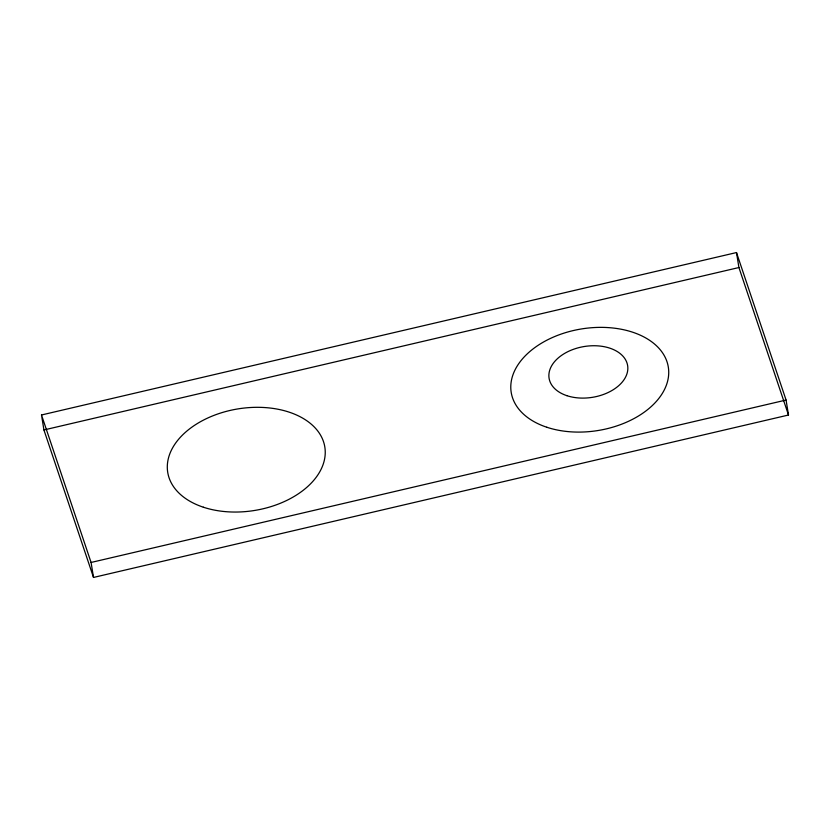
<?xml version="1.0" encoding="UTF-8"?>
<svg xmlns="http://www.w3.org/2000/svg" width="830" height="830" viewBox="0 0 830 830"><rect width="100%" height="100%" fill="white"/><g stroke="black" fill="none" stroke-linecap="round" stroke-linejoin="round"><path stroke-width="1.25" d="M41.5 414.979L736.49 252.559L786.072 400.039L788.5 415.021L93.51 577.441L43.928 429.961L41.5 414.979L91.082 562.46L93.51 577.441M43.928 429.961L738.918 267.54L788.5 415.021M91.082 562.46L786.072 400.039M736.49 252.559L738.918 267.54M566.9 395.682A39.778 25.73 -9.2 0 0 627.791 369.568A39.778 25.73 -9.2 0 0 570.386 350.509A39.778 25.73 -9.2 0 0 566.9 395.682M546.835 427.253A79.566 51.46 -9.2 0 0 668.627 375.015A79.566 51.46 -9.2 0 0 553.807 336.918A79.566 51.46 -9.2 0 0 546.835 427.253M203.35 507.203A79.566 51.46 -9.2 0 0 325.142 454.975A79.566 51.46 -9.2 0 0 210.322 416.868A79.566 51.46 -9.2 0 0 203.35 507.203"/></g></svg>
